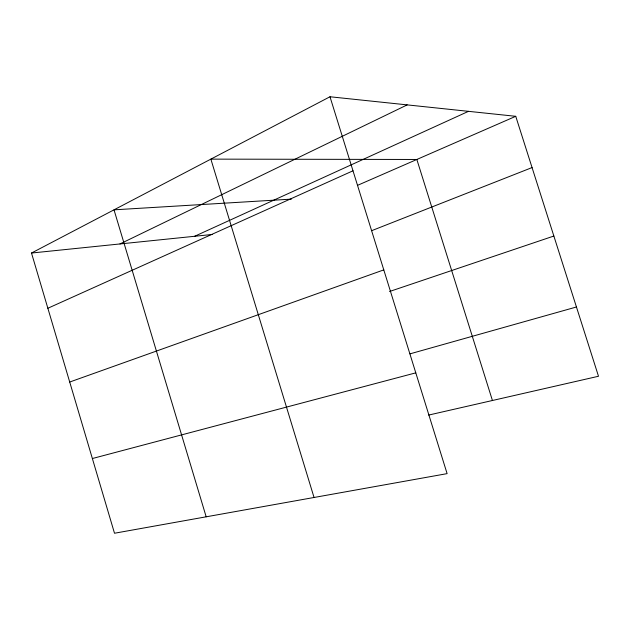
<?xml version="1.0" encoding="UTF-8"?>
<svg xmlns="http://www.w3.org/2000/svg" width="630" height="630" viewBox="0 0 630 630"><rect width="100%" height="100%" fill="white"/><g stroke="black" fill="none" stroke-linecap="round" stroke-linejoin="round"><path stroke-width="0.94" d="M329.986 96.76L447.111 473.634L114.502 533.24L31.5 253.032L329.986 96.76L515.742 116.306L598.5 376.26L428.668 415.068M119.96 243.952L407.185 104.887M194.631 236.282L468.492 111.337M47.856 308.259L352.997 170.793M357.572 185.338L515.742 116.306M371.661 230.682L532.059 167.572M69.709 382.032L383.788 269.884M389.545 291.509L553.857 236.037M409.957 353.863L576.442 306.991M92.374 458.53L415.792 372.85M31.5 253.032L212.176 234.478M291.359 199.127L114.014 209.837L206.175 516.813M492.432 400.499L416.84 159.469L210.869 159.13L314.047 497.48"/></g></svg>
